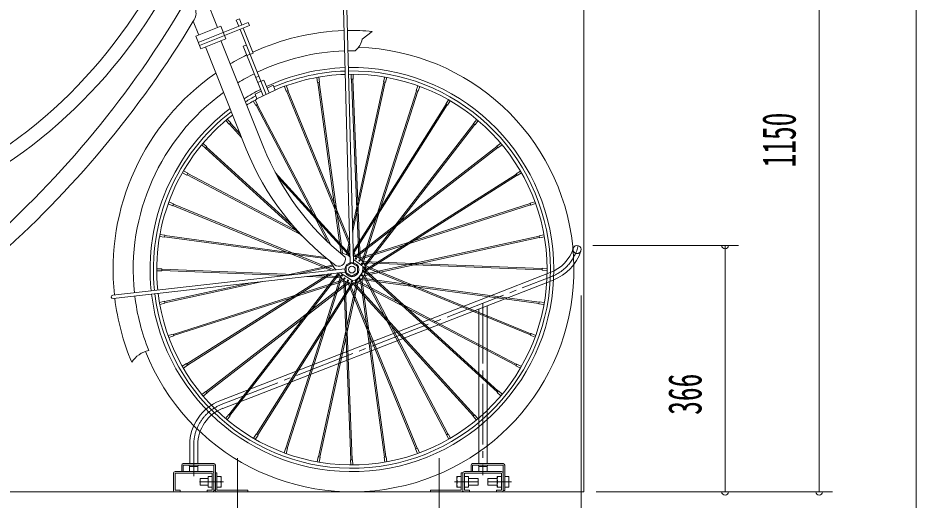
# Model space of a CAD drawing. Units: millimetres, scale not verified. Extents: x -5740 to 5740, y -4020 to 4020.
# Drawn here: x 4404 to 5740, y -2345 to -1629 of the extents above; entities that cross this region are included whole.
import ezdxf
from ezdxf.enums import TextEntityAlignment as Align

# ---------------------------------------------------------------- set-up
doc = ezdxf.new("R2010")
doc.units = ezdxf.units.MM
doc.header["$LTSCALE"] = 10
for name, pattern in [('CHAIN2', [12, 9, -1, 1, -1]), ('DASHED3', [4, 3, -1]), ('DOUBLE_CHAIN2', [12.8, 9, -1, 0.6, -0.6, 0.6, -1])]:
    doc.linetypes.add(name, pattern=pattern)
for name, color, linetype, lineweight in [('0-0_0', 2, 'DOUBLE_CHAIN2', 18), ('0-2_2_0_BOLD', 7, 'Continuous', 18), ('0-3_HIDDEN', 3, 'DASHED3', 18), ('0-4_2_2_CENTER', 3, 'CHAIN2', 18), ('0-5_2_5_DIM', 3, 'Continuous', 18), ('0-6_2_6_HATCH', 6, 'Continuous', 18), ('0-7_F_F_', 5, 'Continuous', 18)]:
    doc.layers.add(name, color=color, linetype=linetype, lineweight=lineweight)
doc.styles.add('ＭＳ ゴシック', font='')
doc.styles.get('ＭＳ ゴシック').set_extended_font_data('MS Gothic')

# ---------------------------------------------------------------- blocks, each defined once
blk = doc.blocks.new('j')
at = {"layer": '0-6_2_6_HATCH', "color": 2}
for p, q in [((14952.33, -507.21), (15003.73, -635.78)), ((15200.83, -985.31), (15191.03, -607.66)), ((15196.03, -607.54), (15205.83, -985.18)), ((14975.93, -646.93), (14967.63, -626.25)), ((15031.63, -624.64), (15036.23, -622.79)), ((15035.33, -633.93), (15031.63, -624.64)), ((15036.23, -622.79), (15039.93, -632.07)), ((15008.43, -633.93), (14971.23, -648.78)), ((15015.83, -652.5), (15008.43, -633.93)), ((15037.23, -638.57), (15075.83, -735.27)), ((15056.73, -673.85), (15041.83, -636.71)), ((14971.23, -648.78), (14978.73, -667.35)), ((14978.73, -667.35), (15015.83, -652.5)), ((15218.83, -653.08), (15233.53, -641.51)), ((15046.33, -816.28), (14985.63, -664.57)), ((15008.83, -655.28), (15072.13, -813.4)), ((15056.73, -673.85), (15047.43, -677.57)), ((15202.23, -705.26), (15202.53, -712.74)), ((15205.53, -712.75), (15205.23, -705.14)), ((15060.43, -710.06), (15065.03, -708.2)), ((15152.53, -717.39), (15151.43, -709.85)), ((15187.23, -970.18), (15153.03, -717.3)), ((15154.93, -716.95), (15189.33, -970.95)), ((15202.53, -712.74), (15205.53, -712.75)), ((15213.63, -978.17), (15203.03, -712.74)), ((15251.13, -716.78), (15204.43, -931.49)), ((15204.63, -939.9), (15253.13, -717.13)), ((15205.03, -712.75), (15215.73, -979.55)), ((15252.33, -709.26), (15250.63, -716.69)), ((15059.53, -734.92), (15068.53, -730.5)), ((15089.33, -728.64), (15062.33, -741.9)), ((15077.63, -726.08), (15086.63, -721.66)), ((15086.63, -721.66), (15089.33, -728.64)), ((15103.13, -723.21), (15105.93, -730.14)), ((15106.43, -729.96), (15200.13, -958.61)), ((15199.93, -952.98), (15108.23, -729.28)), ((15299.73, -729.62), (15218.93, -982.67)), ((15220.43, -984.67), (15301.63, -730.31)), ((15056.93, -744.88), (15060.43, -751.62)), ((15062.33, -741.9), (15059.53, -734.92)), ((15060.93, -751.37), (15167.63, -954.44)), ((15172.03, -958.62), (15062.63, -750.37)), ((15343.63, -749.87), (15205.33, -968.66)), ((15205.43, -972.26), (15345.33, -750.87)), ((15021.03, -779.53), (15016.03, -773.99)), ((15021.43, -779.21), (15039.43, -798.95)), ((15037.33, -793.65), (15023.03, -777.92)), ((15384.93, -778.56), (15222.43, -988.7)), ((15223.03, -991.08), (15386.43, -779.85)), ((14985.73, -815.26), (14980.13, -810.14)), ((14982.13, -807.92), (14987.63, -812.96)), ((14987.63, -812.96), (14985.73, -815.26)), ((14987.33, -813.34), (15116.23, -930.6)), ((15419.13, -812.58), (15207.93, -975.92)), ((15210.33, -976.61), (15420.43, -814.11)), ((15424.83, -807.54), (15418.83, -812.2)), ((15131.93, -947.54), (14986.03, -814.88)), ((14958.53, -854.53), (15128.13, -943.66)), ((15123.93, -939.2), (14959.53, -852.79)), ((15089.53, -851.03), (15200.43, -973.07)), ((15448.13, -853.66), (15223.53, -995.55)), ((15454.23, -849.22), (15447.83, -853.22)), ((15447.83, -853.22), (15449.33, -855.83)), ((15449.33, -855.83), (15455.83, -851.76)), ((15200.23, -975.72), (15093.43, -858.34)), ((15223.43, -998.02), (15449.13, -855.39)), ((15475.73, -894.56), (15468.53, -896.87)), ((14937.23, -900.63), (14930.23, -897.75)), ((14931.33, -894.97), (14938.23, -897.81)), ((14938.23, -897.81), (14937.23, -900.63)), ((15172.43, -996.47), (14937.43, -900.16)), ((14938.13, -898.28), (15176.53, -996)), ((15468.73, -897.35), (15214.33, -978.59)), ((15216.33, -980.05), (15469.33, -899.22)), ((15468.53, -896.87), (15469.53, -899.69)), ((15469.53, -899.69), (15476.63, -897.42)), ((14917.53, -946.33), (14925.03, -947.34)), ((14925.53, -944.38), (14917.93, -943.36)), ((14925.03, -947.34), (14925.53, -944.38)), ((15167.33, -979.66), (14925.03, -946.84)), ((14925.43, -944.87), (15164.33, -977.24)), ((15482.23, -947.83), (15221.33, -1004.65)), ((15222.33, -1002.38), (15481.83, -945.86)), ((15481.83, -945.36), (15489.13, -943.77)), ((15482.33, -948.32), (15481.83, -945.36)), ((15489.73, -946.7), (15482.33, -948.32)), ((15195.33, -973.12), (15199.93, -952.03)), ((15200.13, -960.43), (15197.23, -973.81)), ((15199.03, -974.47), (15183.53, -968.83)), ((15205.33, -966.01), (15209.53, -976.36)), ((15207.13, -975.76), (15205.43, -971.63)), ((15177.93, -994.09), (15170.33, -982.06)), ((15219.43, -983.29), (15486.23, -993.94)), ((15486.23, -995.94), (15220.83, -985.35)), ((14847.83, -1033.44), (15193.13, -994.11)), ((15193.73, -999.08), (14848.43, -1038.41)), ((14913.23, -997.14), (14920.83, -997.44)), ((14920.83, -994.44), (14913.33, -994.14)), ((14920.83, -997.44), (14920.83, -994.44)), ((15117.13, -1002.77), (14920.83, -994.94)), ((14920.83, -996.94), (15104.13, -1004.25)), ((14959.03, -1137.22), (15174.13, -1001.31)), ((15020.73, -1211.03), (15183.73, -1000.22)), ((15174.53, -988.69), (15110.93, -1002.53)), ((15121.63, -1002.26), (15175.63, -990.49)), ((15182.03, -1000.41), (15184.43, -1001.42)), ((15223.83, -993.03), (15208.53, -1015.25)), ((15222.63, -989.46), (15469.73, -1090.72)), ((15469.03, -1092.6), (15223.23, -991.86)), ((15419.83, -1177.54), (15223.23, -998.81)), ((15223.53, -996.34), (15421.03, -1176)), ((15486.23, -996.44), (15493.73, -996.74)), ((14925.23, -1045.02), (15073.13, -1012.81)), ((15190.83, -1010.83), (14937.73, -1091.66)), ((14938.43, -1093.54), (15192.83, -1012.29)), ((15169.53, -1001.83), (14958.03, -1135.49)), ((15196.83, -1014.27), (14986.63, -1176.77)), ((14987.93, -1178.3), (15199.23, -1014.96)), ((15184.73, -1002.18), (15022.23, -1212.32)), ((15105.43, -1260.57), (15186.73, -1006.21)), ((15188.13, -1008.21), (15107.33, -1261.26)), ((15136.83, -1005.56), (15187.63, -1007.59)), ((15186.33, -1005.53), (15149.83, -1004.08)), ((15210.53, -1014.2), (15153.93, -1273.75)), ((15155.93, -1274.1), (15212.73, -1013.2)), ((15202.03, -1278.14), (15191.43, -1011.33)), ((15193.43, -1012.71), (15204.03, -1278.14)), ((15298.83, -1261.6), (15197.53, -1014.52)), ((15447.63, -1138.09), (15211.23, -1013.9)), ((15213.43, -1012.81), (15448.63, -1136.35)), ((15216.53, -1010.69), (15252.13, -1273.93)), ((15481.73, -1046.01), (15217.13, -1010.16)), ((15254.13, -1273.58), (15218.33, -1008.98)), ((15218.83, -1008.38), (15482.03, -1044.04)), ((15220.93, -1005.35), (15344.43, -1240.51)), ((15346.23, -1239.51), (15222.03, -1003.12)), ((15053.43, -1015.05), (14924.93, -1043.05)), ((15203.63, -1015.44), (15061.73, -1240.01)), ((15063.53, -1241.01), (15206.13, -1015.27)), ((15199.93, -1015.12), (15300.73, -1260.92)), ((15384.13, -1212.96), (15204.43, -1015.42)), ((15206.93, -1015.16), (15385.63, -1211.67)), ((15489.53, -1044.55), (15482.13, -1043.54)), ((14931.33, -1096.32), (14938.63, -1094.01)), ((15469.93, -1090.25), (15468.83, -1093.07)), ((15468.83, -1093.07), (15475.83, -1095.91)), ((15476.93, -1093.13), (15469.93, -1090.25)), ((14951.33, -1139.12), (14957.73, -1135.05)), ((14957.73, -1135.05), (14959.23, -1137.66)), ((14959.23, -1137.66), (14952.93, -1141.65)), ((14986.33, -1176.39), (14980.43, -1180.97)), ((14982.23, -1183.34), (14988.33, -1178.68)), ((14988.33, -1178.68), (14986.33, -1176.39)), ((15421.43, -1175.62), (15419.43, -1177.92)), ((15419.43, -1177.92), (15425.03, -1182.96)), ((15427.03, -1180.74), (15421.43, -1175.62)), ((15386.03, -1211.36), (15391.03, -1216.89)), ((15061.33, -1239.76), (15057.33, -1246.09)), ((15059.83, -1247.69), (15063.93, -1241.26)), ((15063.93, -1241.26), (15061.33, -1239.76)), ((15346.63, -1239.26), (15344.03, -1240.76)), ((15344.03, -1240.76), (15347.53, -1247.39)), ((15350.13, -1246), (15346.63, -1239.26)), ((15102.63, -1267.65), (15105.03, -1260.4)), ((15105.03, -1260.4), (15107.83, -1261.43)), ((15107.83, -1261.43), (15105.53, -1268.56)), ((15298.33, -1261.77), (15301.23, -1260.75)), ((15301.23, -1268.81), (15298.33, -1261.77)), ((15301.23, -1260.75), (15304.03, -1267.67)), ((15153.43, -1273.67), (15151.93, -1280.98)), ((15201.53, -1278.13), (15204.53, -1278.14)), ((15201.83, -1285.74), (15201.53, -1278.13)), ((15204.53, -1278.14), (15204.83, -1285.62)), ((15254.63, -1273.49), (15251.63, -1274.02)), ((15251.63, -1274.02), (15252.63, -1281.43)), ((15255.63, -1281.03), (15254.63, -1273.49))]:
    blk.add_line(p, q, dxfattribs=at)
for points in [[(14976.83, -662.71), (15051.13, -633), (15049.23, -628.36), (14975.03, -658.07)], [(15071.33, -737.48), (15041.83, -663.64), (15046.43, -661.78)], [(15080.33, -733.06), (15072.73, -713.84), (15063.23, -717.23)], [(15154.43, -709.44), (15155.43, -716.86), (15152.53, -717.39)], [(15250.63, -716.69), (15253.63, -717.21), (15255.23, -709.9)], [(15105.93, -730.14), (15108.73, -729.11), (15105.83, -722.07)], [(15301.63, -722.32), (15299.33, -729.45), (15302.13, -730.48), (15304.43, -723.23)], [(15060.43, -751.62), (15063.03, -750.12), (15059.63, -743.49)], [(15347.23, -743.19), (15343.13, -749.62), (15345.73, -751.12), (15349.73, -744.79)], [(15018.23, -771.97), (15023.33, -777.6), (15021.03, -779.53)], [(15389.13, -772.31), (15384.53, -778.24), (15386.83, -780.17), (15391.43, -774.15)], [(15418.83, -812.2), (15420.73, -814.49), (15426.73, -809.91)], [(14951.63, -851.48), (14958.23, -854.96), (14959.73, -852.36), (14953.03, -848.82)], [(15493.83, -993.74), (15486.23, -993.44), (15486.23, -996.44)], [(14917.33, -1044.18), (14924.83, -1042.56), (14925.33, -1045.51), (14918.03, -1047.11)], [(15482.13, -1043.54), (15481.63, -1046.5), (15489.13, -1047.52)], [(14938.63, -1094.01), (14937.53, -1091.19), (14930.43, -1093.46)], [(15455.53, -1139.4), (15448.93, -1135.92), (15447.33, -1138.52), (15454.13, -1142.06)], [(15018.03, -1218.56), (15022.63, -1212.64), (15020.33, -1210.71), (15015.63, -1216.73)], [(15388.83, -1218.91), (15383.73, -1213.28), (15386.03, -1211.36)], [(15154.83, -1281.62), (15156.43, -1274.19), (15153.43, -1273.67)]]:
    blk.add_lwpolyline(points, dxfattribs=at)
blk.add_lwpolyline([(15195.03, -1000.35), (15195.03, -990.53), (15203.53, -985.62), (15212.03, -990.53), (15212.03, -1000.35), (15203.53, -1005.25)], close=True, dxfattribs=at)
for centre, radius in [((15203.53, -995.44), 10.5), ((15209.53, -979), 1), ((15214.83, -982.03), 1), ((15218.73, -986.69), 1), ((15203.53, -995.44), 5), ((15220.83, -992.4), 1), ((15220.83, -998.48), 1), ((15188.43, -1004.19), 1), ((15192.33, -1008.84), 1), ((15197.53, -1011.89), 1), ((15203.53, -1012.94), 1), ((15209.53, -1011.88), 1), ((15214.83, -1008.84), 1), ((15218.73, -1004.19), 1)]:
    blk.add_circle(centre, radius, dxfattribs=at)
for centre, radius, start, end in [((14264.13, -208.06), 739.5, 292.61365, 334.12314), ((14264.13, -208.06), 760.5, 292.53613, 332.69836), ((13672.33, 154.68), 1487.5, 311.35995, 329.64667), ((14953.73, -614.86), 18, 320.74817, 82.85374), ((13672.33, 154.68), 1512.5, 311.32513, 328.91446), ((15203.53, -995.44), 355.2, 91.88019, 114.53242), ((15203.53, -995.44), 355.2, 85.15501, 91.07365), ((15189.43, -647.17), 30, 309.63101, 348.6438), ((15203.53, -995.44), 330.2, 201.60161, 88.31546), ((15203.53, -995.44), 355.2, 116.14862, 120.61508), ((15203.53, -995.44), 325.2, 91.91748, 115.66718), ((15203.53, -995.44), 325.2, 89.11906, 91.03653), ((15203.53, -995.44), 355.2, 124.72224, 186.09508), ((15203.53, -995.44), 300.2, 186.9756, 90.99986), ((15203.53, -995.44), 295.2, 186.98363, 90.99173), ((15203.53, -995.44), 290.2, 186.99194, 90.98332), ((15203.53, -995.44), 325.2, 116.55061, 121.43564), ((15203.53, -995.44), 300.2, 91.95418, 115.03337), ((15203.53, -995.44), 295.2, 91.96219, 113.14552), ((15203.53, -995.44), 290.2, 91.9705, 113.16864), ((15203.53, -995.44), 325.2, 125.93796, 186.05795), ((15203.53, -995.44), 300.2, 116.94716, 122.24661), ((15203.53, -995.44), 295.2, 118.98695, 122.42551), ((15203.53, -995.44), 290.2, 119.11139, 122.6107), ((15203.53, -995.44), 300.2, 127.14299, 186.02129), ((15203.53, -995.44), 295.2, 127.40935, 186.01314), ((15203.53, -995.44), 290.2, 127.68526, 186.00473), ((15443.53, -664.85), 400, 201.80142, 231.2941), ((15417.73, -667.72), 400, 201.80142, 233.59489), ((15443.53, -664.85), 395, 231.4888, 232.04286), ((15183.93, -980.34), 10, 248.78935, 19.54359), ((15203.53, -995.44), 20, 193.67825, 84.2953), ((15443.53, -664.85), 395, 232.97568, 235.49246), ((15417.73, -667.72), 405, 233.6917, 234.05539), ((15417.73, -667.72), 405, 235.1143, 238.29701), ((15199.93, -992.93), 20, 284.46997, 7.40977), ((14848.13, -1035.92), 2.5, 96.50145, 276.50143), ((15203.53, -995.44), 355.2, 186.90163, 202.80948), ((15203.53, -995.44), 325.2, 186.9389, 201.69212), ((14909.83, -1154.75), 40, 102.1378, 147.30659)]:
    blk.add_arc(centre, radius, start, end, dxfattribs=at)

msp = doc.modelspace()

# ---------------------------------------------------------------- linework, layer by layer
at = {"layer": '0-2_2_0_BOLD'}
for p, q in [((5246, -2332.68), (5246, -978.17)), ((5102, -2043.46), (5196.1, -2006.98)), ((4704.7, -2197.41), (5102, -2043.46)), ((5102, -2056.33), (5102, -2290.68)), ((5090, -2060.98), (5090, -2290.68)), ((4659.9, -2290.68), (4659.9, -2262.63)), ((4671.9, -2262.68), (4671.9, -2265.01)), ((4671.9, -2290.68), (4671.9, -2262.68)), ((4648.1, -2302.68), (4648.1, -2292.98)), ((4650.4, -2290.68), (4695.8, -2290.68)), ((4650.4, -2292.98), (4695.8, -2292.98)), ((4650.4, -2302.68), (4650.4, -2292.98)), ((4671.8, -2302.68), (4671.8, -2294.98)), ((4698.1, -2330.69), (4698.1, -2292.98)), ((5078.3, -2302.68), (5078.3, -2292.98)), ((5080.6, -2290.68), (5126, -2290.68)), ((5090, -2294.98), (5102, -2294.98)), ((5090, -2294.98), (5090, -2302.68)), ((5102, -2294.98), (5102, -2302.68)), ((5126, -2330.69), (5126, -2292.98)), ((5128.3, -2330.69), (5128.3, -2292.98)), ((4635.8, -2330.38), (4635.8, -2304.98)), ((4638.1, -2302.68), (4693.5, -2302.68)), ((4638.1, -2330.38), (4638.1, -2304.98)), ((4695.8, -2302.68), (4695.8, -2330.38)), ((4700.4, -2304.58), (4697.9, -2304.58)), ((4698.1, -2330.38), (4698.1, -2304.98)), ((4700.4, -2330.38), (4700.4, -2304.58)), ((4706.8, -2309.68), (4700.4, -2309.68)), ((4706.8, -2325.68), (4706.8, -2309.68)), ((5063.7, -2304.58), (5066.2, -2304.58)), ((5063.7, -2330.38), (5063.7, -2304.58)), ((5066, -2330.38), (5066, -2304.98)), ((5068.3, -2302.68), (5123.7, -2302.68)), ((5068.3, -2304.98), (5123.7, -2304.98)), ((5068.3, -2330.38), (5068.3, -2304.98)), ((5074.7, -2309.68), (5068.3, -2309.68)), ((5074.7, -2325.68), (5074.7, -2309.68)), ((5117.3, -2309.68), (5123.7, -2309.68)), ((5117.3, -2325.68), (5117.3, -2309.68)), ((5123.7, -2330.38), (5123.7, -2304.98)), ((5126, -2304.98), (5126, -2330.38)), ((5134.7, -2309.68), (5128.3, -2309.68)), ((5134.7, -2325.68), (5134.7, -2309.68)), ((4687.1, -2312.68), (4675.4, -2312.68)), ((4675.4, -2322.68), (4675.4, -2312.68)), ((4687.2, -2322.68), (4675.4, -2322.68)), ((4700.6, -2317.69), (4693.5, -2317.69)), ((5074.7, -2312.68), (5088.7, -2312.68)), ((5117.3, -2312.68), (5103.3, -2312.68)), ((5246, -2332.68), (1916, -2332.68)), ((4645.8, -2330.38), (4638.1, -2330.38)), ((4645.8, -2332.68), (4645.8, -2330.38)), ((4685.8, -2330.38), (4693.5, -2330.38)), ((4685.8, -2332.68), (4685.8, -2330.38)), ((4687.1, -2325.68), (4693.5, -2325.68)), ((4698, -2330.38), (4695.8, -2330.38)), ((4706.8, -2325.68), (4700.4, -2325.68)), ((4700.4, -2330.38), (4746.1, -2330.38)), ((4746.1, -2332.68), (4746.1, -2330.38)), ((5063.7, -2330.38), (5018, -2330.38)), ((5018, -2332.68), (5018, -2330.38)), ((5057.3, -2325.68), (5063.7, -2325.68)), ((5074.7, -2325.68), (5068.3, -2325.68)), ((5076, -2330.38), (5068.3, -2330.38)), ((5076, -2332.68), (5076, -2330.38)), ((5123.7, -2330.38), (5116, -2330.38)), ((5116, -2332.68), (5116, -2330.38)), ((5117.3, -2325.68), (5123.7, -2325.68)), ((5128.3, -2330.68), (5126, -2330.68)), ((5128.3, -2330.69), (5126, -2330.69))]:
    msp.add_line(p, q, dxfattribs=at)
at = {"layer": '0-2_2_0_BOLD', "linetype": 'CHAIN2'}
for p, q in [((4693.5, -2317.68), (4688, -2317.68)), ((4700.4, -2317.68), (4705.9, -2317.68)), ((5063.7, -2317.68), (5058.2, -2317.68)), ((5068.3, -2317.68), (5073.8, -2317.68)), ((5123.7, -2317.68), (5118.2, -2317.68)), ((5130.8, -2317.69), (5123.7, -2317.69)), ((5128.3, -2317.68), (5133.8, -2317.68))]:
    msp.add_line(p, q, dxfattribs=at)
at = {"layer": '0-2_2_0_BOLD'}
for points in [[(4709, -2208.6), (5102, -2056.33), (5200.4, -2018.18)], [(4659.8, -2302.68), (4659.8, -2294.98), (4671.8, -2294.98)], [(4698.1, -2330.69), (4695.8, -2330.69), (4695.8, -2292.98)], [(5080.6, -2302.68), (5080.6, -2292.98), (5126, -2292.98)], [(4638.1, -2304.98), (4693.5, -2304.98), (4693.5, -2330.38)], [(4687.1, -2325.68), (4687.1, -2309.68), (4693.5, -2309.68)], [(5057.3, -2325.68), (5057.3, -2309.68), (5063.7, -2309.68)], [(5134.7, -2325.68), (5128.3, -2325.68), (5128.3, -2309.68)], [(5074.6, -2322.68), (5088.7, -2322.68), (5088.7, -2312.68)], [(5117.3, -2322.68), (5103.3, -2322.68), (5103.3, -2312.68)]]:
    msp.add_lwpolyline(points, dxfattribs=at)
for centre, radius, start, end in [((5175.1, -1952.9), 58, 291.17999, 342), ((5175.1, -1952.9), 70, 291.17999, 342), ((5236, -1972.68), 6, 342, 162), ((4730.19, -2262.91), 70.29, 111.26739, 179.76839), ((4730.19, -2262.91), 58.29, 111.26732, 179.76858), ((4650.4, -2292.98), 2.3, 90, 180), ((4657.8, -2294.98), 2, 0, 90), ((4673.8, -2294.98), 2, 90, 180), ((4695.8, -2292.98), 2.3, 0, 90), ((5080.6, -2292.98), 2.3, 90, 180), ((5088, -2294.98), 2, 0, 90), ((5104, -2294.98), 2, 90, 180), ((5126, -2292.98), 2.3, 0, 90), ((4638.1, -2304.98), 2.3, 90, 180), ((4696.4, -2313.68), 9.3, 154.59999, 205.39999), ((4693.5, -2304.98), 2.3, 0, 90), ((4697.5, -2313.68), 9.3, 334.60001, 25.39999), ((5066.6, -2313.68), 9.3, 154.59999, 205.39999), ((5068.3, -2304.98), 2.3, 90, 180), ((5065.4, -2313.68), 9.3, 334.60001, 25.39999), ((5126.6, -2313.68), 9.3, 154.59999, 205.39999), ((5123.7, -2304.98), 2.3, 0, 90), ((5125.4, -2313.68), 9.3, 334.60001, 25.39999), ((4696.4, -2321.68), 9.3, 154.59999, 205.39999), ((4697.5, -2321.68), 9.3, 334.60001, 25.39999), ((5066.6, -2321.68), 9.3, 154.59999, 205.39999), ((5065.4, -2321.68), 9.3, 334.60001, 25.39999), ((5126.6, -2321.68), 9.3, 154.59999, 205.39999), ((5125.4, -2321.68), 9.3, 334.60001, 25.39999), ((4638.1, -2330.38), 2.3, 179.99799, 270), ((4693.5, -2330.38), 2.3, 270, 0), ((4700.4, -2330.38), 2.3, 180, 270), ((5063.7, -2330.38), 2.3, 270, 0), ((5068.3, -2330.38), 2.3, 180, 270), ((5123.7, -2330.38), 2.3, 270, 0)]:
    msp.add_arc(centre, radius, start, end, dxfattribs=at)
at = {"layer": '0-3_HIDDEN'}
msp.add_arc((5236, -1972.68), 6, 162.00107, 341.98431, dxfattribs=at)
at = {"layer": '0-4_2_2_CENTER'}
for p, q in [((4706.9, -2203), (5198.3, -2012.58)), ((5096, -2052.22), (5096, -2307.78)), ((4665.9, -2309.18), (4665.9, -2262.68)), ((4731, -2282.68), (4731, -2382.68)), ((5031, -2282.68), (5031, -2382.68)), ((4710.3, -2317.68), (4674.6, -2317.68)), ((5053.8, -2317.68), (5089.5, -2317.68)), ((5138.2, -2317.68), (5102.5, -2317.68))]:
    msp.add_line(p, q, dxfattribs=at)
for centre, radius, start, end in [((5175.1, -1952.9), 64, 291.17999, 347.35599), ((4730.19, -2262.91), 64.29, 111.25914, 179.79026)]:
    msp.add_arc(centre, radius, start, end, dxfattribs=at)
at = {"layer": '0-5_2_5_DIM'}
for p, q in [((5596, -2332.68), (5596, -1182.68)), ((5259.5, -1966.68), (5476, -1966.68)), ((5461, -1966.68), (5451, -1966.68)), ((5456, -2332.68), (5456, -1966.68)), ((5242, -2041.05), (5242, -2702.68)), ((5264.3, -2332.68), (5616, -2332.68)), ((5461, -2332.68), (5451, -2332.68)), ((5601, -2332.68), (5591, -2332.68))]:
    msp.add_line(p, q, dxfattribs=at)
for centre in [(5456, -1966.68), (5456, -2332.68), (5596, -2332.68)]:
    msp.add_arc(centre, 5, 180, 0, dxfattribs=at)
at = {"layer": '0-7_F_F_'}
msp.add_line((5740, -4019.87), (5740, 4020.13), dxfattribs=at)

# ---------------------------------------------------------------- block references
at = {"layer": '0-0_0'}
msp.add_blockref('j', (-10302.43, -1007.04), dxfattribs=at)

# ---------------------------------------------------------------- texts
at = {"layer": '0-5_2_5_DIM', "color": 7, "style": 'ＭＳ ゴシック', "width": 0.6}
for s, p in [('1150', (5576, -1850.68)), ('366', (5436, -2218.18))]:
    msp.add_text(s, height=49.85, rotation=90, dxfattribs=at).set_placement(p, align=Align.BOTTOM_LEFT)

doc.saveas('drawing.dxf')
